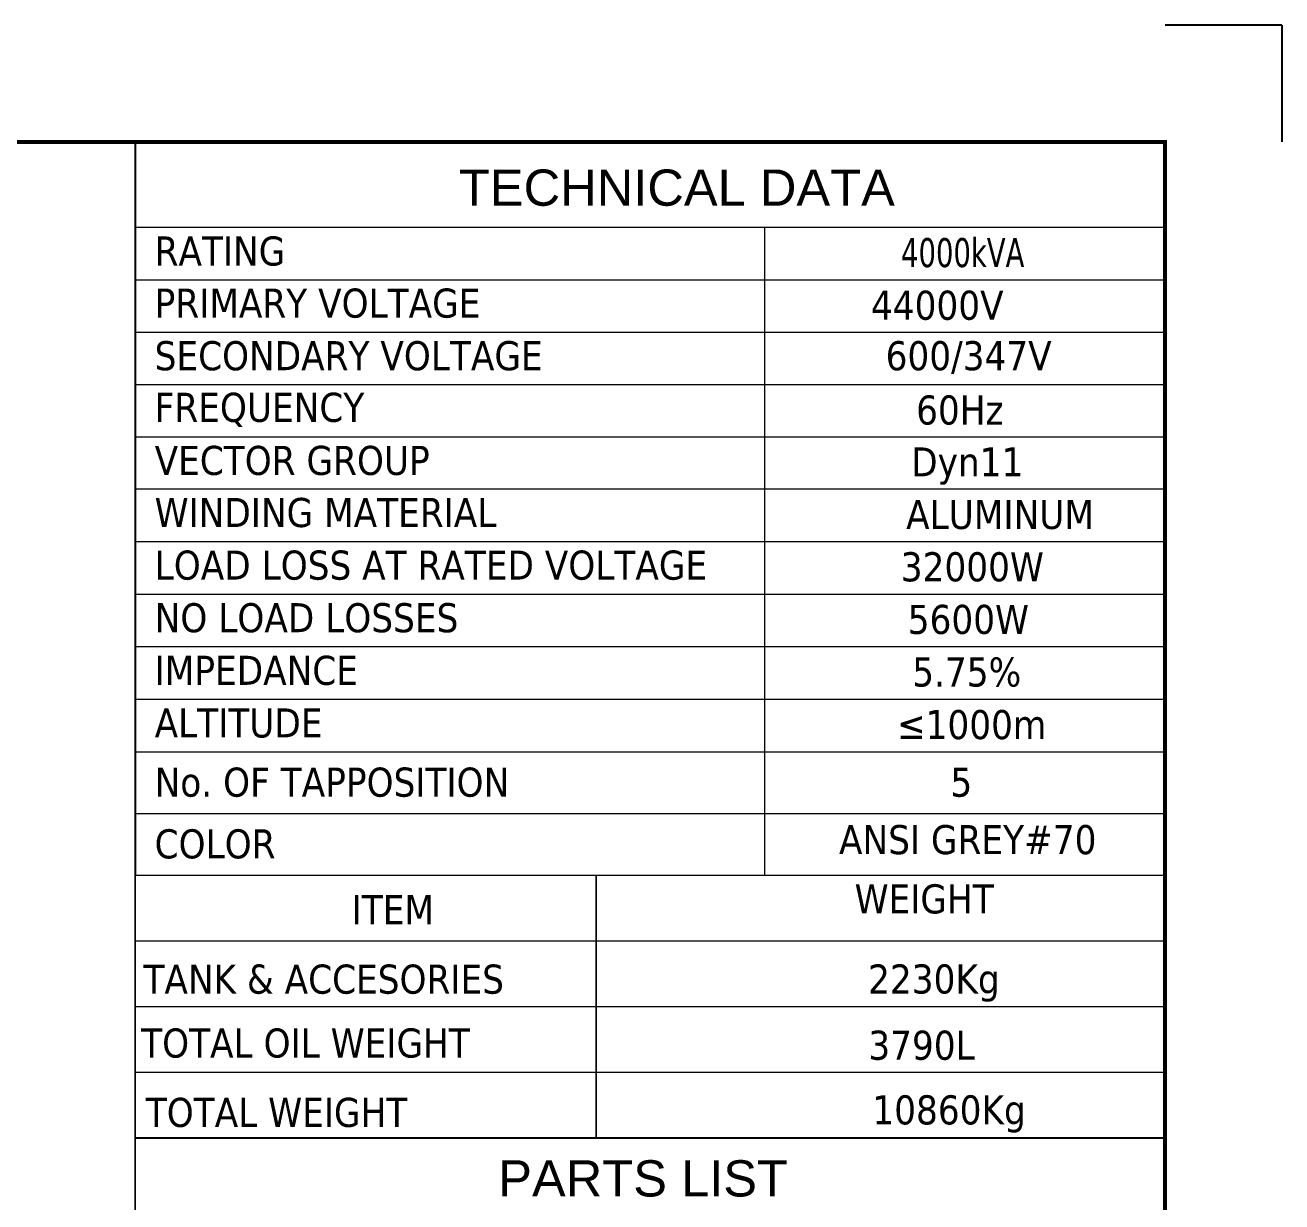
# Model space of a CAD drawing. Header units: millimetres. Extents: x 198976 to 421125, y -418833 to -203687.
# Drawn here: x 224585 to 227479, y -206398 to -203687 of the extents above; entities that cross this region are included whole.
import ezdxf

# ---------------------------------------------------------------- set-up
doc = ezdxf.new("R2010")
doc.units = ezdxf.units.MM
doc.header["$LTSCALE"] = 13
doc.layers.add('1', color=4, linetype='Continuous')
doc.layers.add('6文字层', color=3, linetype='Continuous')
doc.layers.add('paper', color=254, linetype='Continuous', plot=False)
doc.layers.add('铁心', color=3, linetype='Continuous', lineweight=0)
doc.styles.add('PDF Arial', font='arial.ttf')
doc.styles.add('Tahoma$001', font='tahoma.ttf', dxfattribs={"height": 2.159784})

msp = doc.modelspace()

# ---------------------------------------------------------------- linework, layer by layer
at = {"layer": '1', "const_width": 9.42}
msp.add_lwpolyline([(216876.05, -211383.37), (227209.49, -211383.37), (227209.49, -203956.21), (216876.05, -203956.21), (216876.05, -211383.37)], dxfattribs=at)
at = {"layer": '6文字层'}
for points in [[(224837.96, -203956.21), (227209.49, -203956.21)], [(224837.96, -203956.21), (224837.96, -205645.28)], [(227209.49, -203956.21), (227209.49, -205360.96)], [(224837.96, -206249.99), (227209.49, -206249.99)]]:
    msp.add_lwpolyline(points, dxfattribs=at)
at = {"layer": 'paper'}
for q in [(227209.49, -203687.11), (227478.59, -203956.21)]:
    msp.add_line((227478.59, -203687.11), q, dxfattribs=at)
at = {"layer": '铁心'}
for p, q in [((224837.96, -205645.28), (224837.96, -205877.46)), ((224837.96, -205877.46), (224837.96, -205645.28)), ((224837.96, -205645.28), (227209.49, -205645.28)), ((225899.25, -205645.28), (225899.25, -205877.46)), ((225899.25, -205877.46), (225899.25, -205645.28)), ((227209.49, -205645.28), (227209.49, -206249.99)), ((224837.96, -205796.46), (227209.49, -205796.46)), ((224837.96, -206091.78), (224837.96, -205877.46)), ((224837.96, -205877.46), (224837.96, -206091.78)), ((225899.25, -206091.78), (225899.25, -205877.46)), ((225899.25, -205877.46), (225899.25, -206091.78)), ((224837.96, -205947.63), (227209.49, -205947.63)), ((224837.96, -206249.99), (224837.96, -206091.78)), ((224837.96, -206091.78), (224837.96, -206249.99)), ((224837.96, -206098.81), (227209.49, -206098.81)), ((225899.25, -206249.99), (225899.25, -206091.78)), ((225899.25, -206091.78), (225899.25, -206249.99)), ((225071.11, -206249.99), (227209.49, -206249.99))]:
    msp.add_line(p, q, dxfattribs=at)
for points in [[(224837.96, -204152.81), (227209.49, -204152.81)], [(226287.03, -204152.81), (226287.03, -205645.28)], [(224837.96, -204273.97), (227209.49, -204273.97)], [(224837.96, -204393.98), (227209.49, -204393.98)], [(224837.96, -204515.14), (227209.49, -204515.14)], [(224837.96, -204635.16), (227209.49, -204635.16)], [(224837.96, -204755.17), (227209.49, -204755.17)], [(224837.96, -204876.33), (227209.49, -204876.33)], [(224837.96, -204997.49), (227209.49, -204997.49)], [(224837.96, -205118.64), (227209.49, -205118.64)], [(224837.96, -205239.8), (227209.49, -205239.8)], [(224837.96, -205360.96), (227209.49, -205360.96)], [(224837.96, -205360.96), (227209.49, -205360.96)], [(227209.49, -205360.96), (227209.49, -205643.94)], [(224837.96, -205503.12), (227209.49, -205503.12)], [(224837.96, -209478.59), (224837.96, -206212.16)], [(224837.96, -206249.99), (224837.96, -206446.58), (224837.96, -206446.58)], [(224837.96, -206249.99), (227209.49, -206249.99)]]:
    msp.add_lwpolyline(points, dxfattribs=at)

# ---------------------------------------------------------------- texts
for s, height, style, p in [('TECHNICAL DATA', 83.4498, 'PDF Arial', (225583.52, -204103.14)), ('RATING', 66.984, 'Tahoma$001', (224882.82, -204240.82)), ('PRIMARY VOLTAGE', 66.9836, 'Tahoma$001', (224882.82, -204360.84)), ('44000V', 66.984, 'Tahoma$001', (226532.32, -204365.72)), ('SECONDARY VOLTAGE', 66.9836, 'Tahoma$001', (224882.82, -204481.99)), ('600/347V', 66.984, 'Tahoma$001', (226566.1, -204481.99)), ('FREQUENCY', 66.984, 'Tahoma$001', (224882.82, -204600.87)), ('60Hz', 66.984, 'Tahoma$001', (226636.31, -204607.02)), ('VECTOR GROUP', 66.9836, 'Tahoma$001', (224882.82, -204723.17)), ('Dyn11', 66.984, 'Tahoma$001', (226625.06, -204726.7)), ('WINDING MATERIAL', 66.9836, 'Tahoma$001', (224882.82, -204843.18)), ('LOAD LOSS AT RATED VOLTAGE', 66.9836, 'Tahoma$001', (224882.82, -204964.34)), ('32000W', 66.984, 'Tahoma$001', (226601.01, -204968.21)), ('NO LOAD LOSSES', 66.9836, 'Tahoma$001', (224882.82, -205085.5)), ('5600W', 66.984, 'Tahoma$001', (226617.02, -205089.37)), ('IMPEDANCE', 66.984, 'Tahoma$001', (224882.82, -205206.66)), ('5.75%%%', 66.984, 'Tahoma$001', (226627.33, -205210.52)), ('ALTITUDE', 66.984, 'Tahoma$001', (224882.82, -205327.81)), ('≤1000m', 66.984, 'Tahoma$001', (226592, -205331.68)), ('No. OF TAPPOSITION', 66.9836, 'Tahoma$001', (224882.72, -205464.23)), ('5', 66.98, 'Tahoma$001', (226715.31, -205464.23)), ('COLOR', 66.984, 'Tahoma$001', (224882.72, -205606.39)), ('ITEM', 66.984, 'Tahoma$001', (225336.55, -205757.91)), ('TANK & ACCESORIES', 66.9836, 'Tahoma$001', (224857.06, -205917.98)), ('2230Kg', 66.984, 'Tahoma$001', (226525.77, -205917.61)), ('TOTAL OIL WEIGHT', 66.9836, 'Tahoma$001', (224851.74, -206065.12)), ('3790L', 66.984, 'Tahoma$001', (226526.21, -206070.19)), ('TOTAL WEIGHT', 66.9836, 'Tahoma$001', (224862.37, -206224.89)), ('10860Kg', 66.984, 'Tahoma$001', (226535.53, -206219.11)), ('PARTS LIST', 83.45, 'PDF Arial', (225673.99, -206385.15))]:
    msp.add_text(s, height=height, dxfattribs=dict(at, style=style)).set_placement(p)
at = {"layer": '铁心', "style": 'Tahoma$001', "width": 0.8}
msp.add_text('4000kVA', height=66.984, dxfattribs=at).set_placement((226601.65, -204244.48))
at = {"layer": '铁心', "color": 3, "true_color": 0x00ff00, "style": 'Tahoma$001'}
for s, height, p in [('ALUMINUM', 66.984, (226613.29, -204847.61)), ('ANSI GREY#70', 66.9836, (226458.78, -205596.62))]:
    msp.add_text(s, height=height, dxfattribs=at).set_placement(p)
at = {"layer": '铁心', "insert": (226494.78, -205666.15), "char_height": 66.984, "width": 807.5486, "attachment_point": 1, "style": 'Tahoma$001'}
msp.add_mtext('WEIGHT', dxfattribs=at)

doc.saveas('drawing.dxf')
